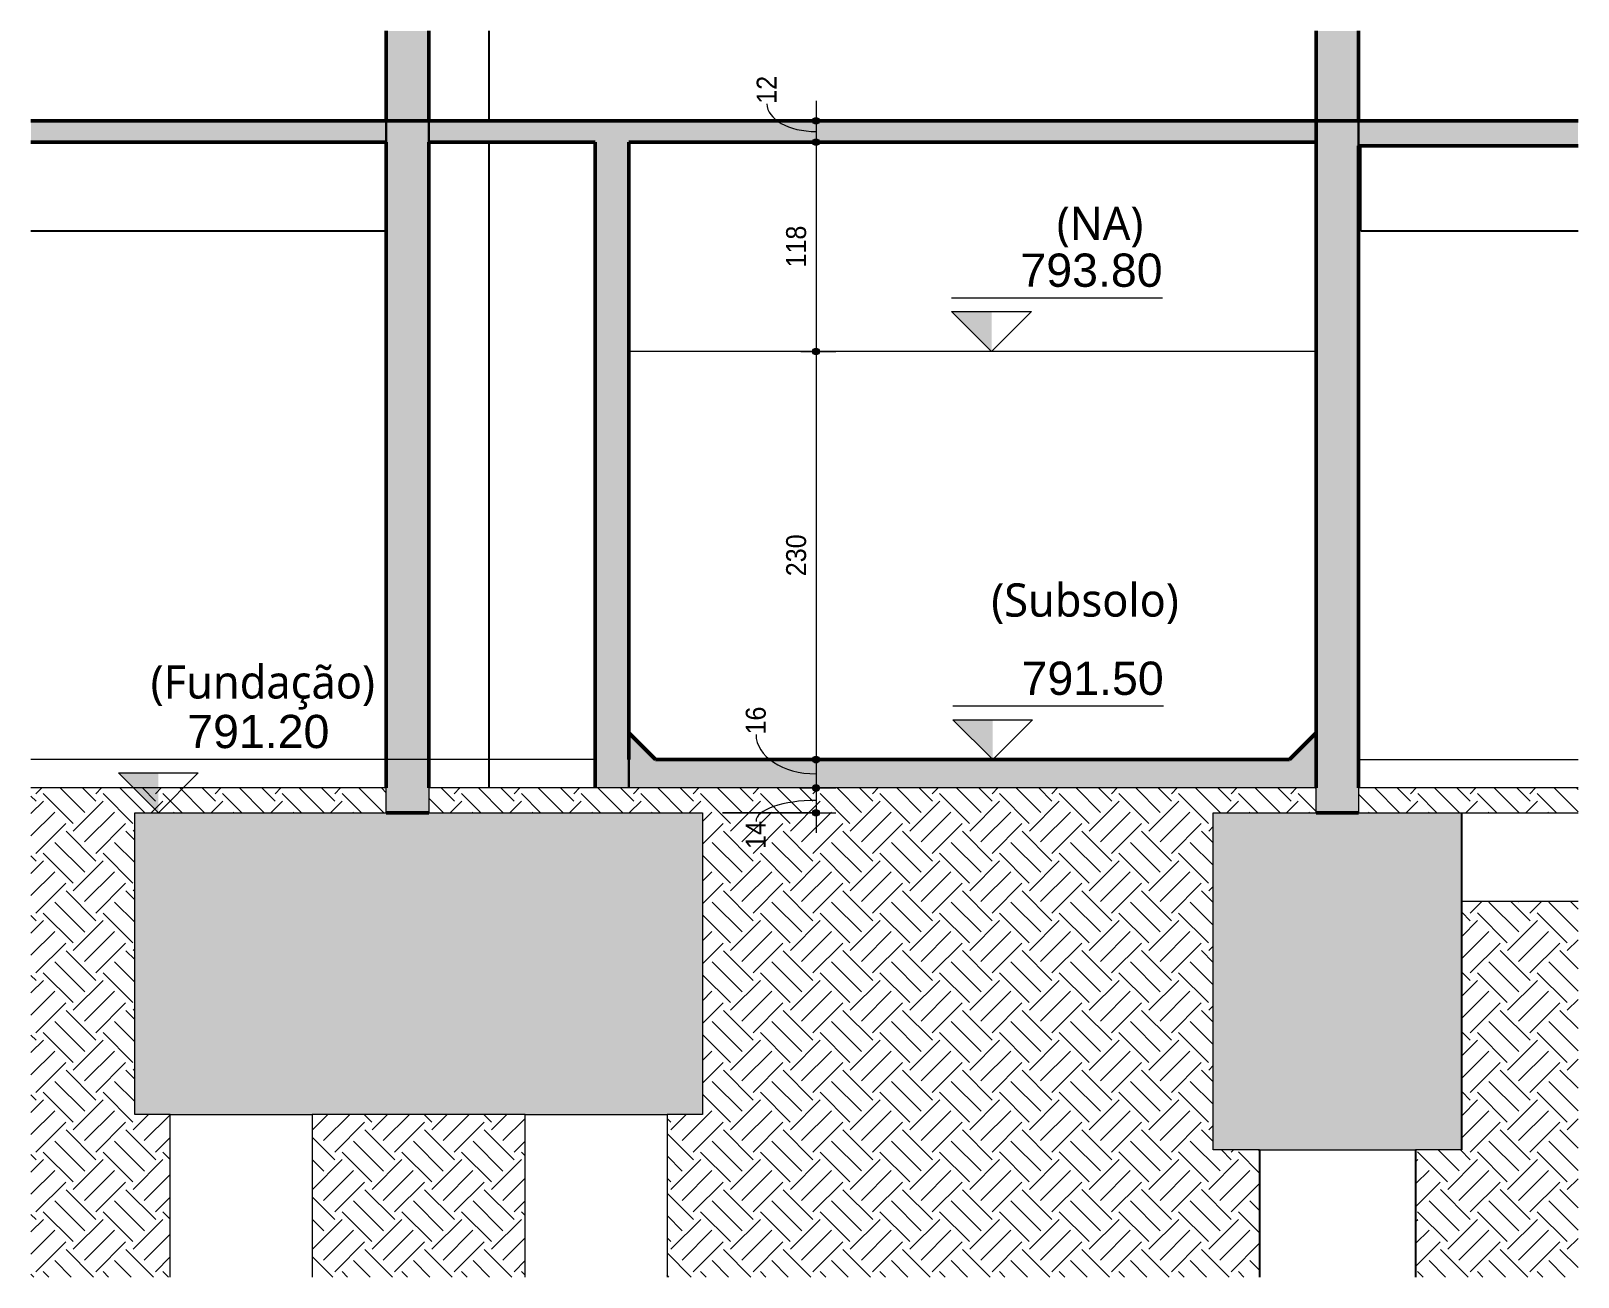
# Model space of a CAD drawing. Header units: centimetres. Extents: x -3523 to 38560, y -3196 to 88043.
# Drawn here: x 36299 to 37171, y 78858 to 79561 of the extents above; entities that cross this region are included whole.
import ezdxf

# ---------------------------------------------------------------- set-up
doc = ezdxf.new("R2010")
doc.units = ezdxf.units.CM
doc.linetypes.add('Overhead', pattern=[0.396875, 0.238125, -0.15875])
for name, color, linetype, lineweight in [('A-ANNO-DIMS', 7, 'Continuous', 9), ('A-ANNO-DIMS-75', 7, 'Continuous', 9), ('A-DETL-GENF', 7, 'Continuous', 18), ('A-DETL-THIN', 7, 'Continuous', 25), ('A-FLOR', 7, 'Continuous', 25), ('A-FLOR-MCUT', 7, 'Continuous', 50), ('A-FLOR-OVHD', 7, 'Overhead', 18), ('A-FLOR-PATT', 7, 'Continuous', 25), ('G-ANNO-DIMS', 7, 'Continuous', 9), ('G-ANNO-TEXT', 7, 'Continuous', 9), ('S-BEAM', 7, 'Continuous', 25), ('S-COLS', 7, 'Continuous', 25), ('S-FNDN', 7, 'Continuous', 25)]:
    doc.layers.add(name, color=color, linetype=linetype, lineweight=lineweight)
doc.layers.add('A-DETL', color=7, linetype='Continuous', lineweight=18, true_color=0x00a600)
doc.styles.add('Arial_1', font='arial.ttf', dxfattribs={"width": 0.9, "height": 11.25})
doc.styles.add('Arial_4', font='arial.ttf', dxfattribs={"height": 18.75})
doc.styles.add('Gadugi_2', font='gadugi.ttf', dxfattribs={"height": 18.75})
doc.dimstyles.new('PED_1_5mm_ESQ_2', dxfattribs={"dimscale": 30.48, "dimtxt": 11.477918, "dimasz": 0.492126, "dimexe": 0.369094, "dimexo": 0.369094, "dimgap": 0.073819, "dimtad": 1, "dimdec": 1, "dimrnd": 0.5, "dimdsep": 46, "dimtxsty": 'Arial_1', "dimblk1": 'DOTSMALL', "dimblk2": 'DOTSMALL', "dimsah": 1, "dimcen": 0.09, "dimdle": 0.369094, "dimazin": 0, "dimtfac": 1, "dimtdec": 4, "dimtix": 1, "dimtmove": 1, "dimatfit": 3, "dimfxl": 1, "dimtvp": 1, "dimtolj": 1, "dimtzin": 0, "dimarcsym": 2})
doc.dimstyles.new('PED_1_5mm_ESQ_5', dxfattribs={"dimscale": 30.48, "dimtxt": 11.477918, "dimasz": 0.492126, "dimexe": 0.369094, "dimexo": 0.369094, "dimgap": 0.073819, "dimtad": 1, "dimdec": 1, "dimrnd": 0.5, "dimdsep": 46, "dimtxsty": 'Arial_1', "dimblk1": 'DOTSMALL', "dimblk2": 'DOTSMALL', "dimsah": 1, "dimcen": 0.09, "dimdle": 0.369094, "dimazin": 0, "dimtfac": 1, "dimtdec": 4, "dimtix": 1, "dimtmove": 0, "dimatfit": 3, "dimfxl": 1, "dimtvp": 1, "dimtolj": 1, "dimtzin": 0, "dimarcsym": 2})
pattern_1 = [(45, (36571.477, 83273.002), (0, 33.67667), [23.813, -23.813]), (45, (36565.162, 83279.318), (0, 33.67525), [23.812, -23.812]), (45, (36558.846, 83285.633), (0, 33.67667), [23.813, -23.813]), (135, (36558.846, 83289.843), (-33.67596, -0.00071), [23.812, -23.812]), (135, (36565.162, 83296.158), (-33.67596, -0.00071), [23.813, -23.813]), (135, (36571.477, 83302.473), (-33.67596, -0.00071), [23.813, -23.813])]

# ---------------------------------------------------------------- blocks, each defined once
blk = doc.blocks.new('Elevações de ponto - SIMBOLO DE NÍVEL-CORTE-2219088-CT B 006 - CORTE D-D')
at = {"layer": 'G-ANNO-DIMS'}
blk.add_hatch(color=256, dxfattribs=at).paths.add_polyline_path([(-1059.23, 79402.5), (-1059.23, 79380), (-1081.73, 79402.5)], flags=0)
for p, q in [((-962.94, 79410.14), (-1081.73, 79410.14)), ((-1059.23, 79380), (-1081.73, 79402.5)), ((-1081.73, 79402.5), (-1036.73, 79402.5)), ((-1036.73, 79402.5), (-1059.23, 79380))]:
    blk.add_line(p, q, dxfattribs=at)
blk = doc.blocks.new('DIMBLOCK571-CT B 006 - CORTE D-D')
at = {"layer": 'A-ANNO-DIMS-75'}
h = blk.add_hatch(color=256, dxfattribs=at)
edge = h.paths.add_edge_path(flags=0)
edge.add_arc((36741.69, 79510), 1.88, 0, 360)
h = blk.add_hatch(color=256, dxfattribs=at)
edge = h.paths.add_edge_path(flags=0)
edge.add_arc((36741.69, 79498), 1.88, 0, 360)
for p, q in [((36741.69, 79521.25), (36741.69, 79498)), ((36733.09, 79510), (36752.94, 79510)), ((36741.69, 79510), (36733.09, 79510)), ((36733.09, 79498), (36752.94, 79498)), ((36741.69, 79498), (36733.09, 79498))]:
    blk.add_line(p, q, dxfattribs=at)
for centre in [(36741.69, 79510), (36741.69, 79498)]:
    blk.add_circle(centre, 1.88, dxfattribs=at)
blk.add_ellipse((36741.69, 79519.64), major_axis=(27.67, 0), ratio=0.565066, start_param=3.141593, end_param=4.712389, dxfattribs=at)
at = {"layer": 'A-ANNO-DIMS-75', "color": 0, "insert": (36708.24, 79519.64), "char_height": 11.25, "width": 18.6472, "attachment_point": 1, "rotation": 90, "line_spacing_factor": 0.941778, "style": 'Arial_1'}
blk.add_mtext('12', dxfattribs=at)
blk = doc.blocks.new('_DotSmall')
at = {"color": 0, "linetype": 'ByBlock', "const_width": 0.5}
blk.add_lwpolyline([(-0.0625, 0, 1), (0.0625, 0, 1)], format="xyb", close=True, dxfattribs=at)
blk = doc.blocks.new('DIMBLOCK572-CT B 006 - CORTE D-D')
at = {"layer": 'A-ANNO-DIMS-75'}
h = blk.add_hatch(color=256, dxfattribs=at)
edge = h.paths.add_edge_path(flags=0)
edge.add_arc((36741.69, 79498), 1.88, 0, 360)
h = blk.add_hatch(color=256, dxfattribs=at)
edge = h.paths.add_edge_path(flags=0)
edge.add_arc((36741.69, 79380), 1.88, 0, 360)
for p, q in [((36733.09, 79498), (36752.94, 79498)), ((36741.69, 79498), (36733.09, 79498)), ((36741.69, 79498), (36741.69, 79380)), ((36733.09, 79380), (36752.94, 79380)), ((36741.69, 79380), (36733.09, 79380))]:
    blk.add_line(p, q, dxfattribs=at)
for centre in [(36741.69, 79498), (36741.69, 79380)]:
    blk.add_circle(centre, 1.88, dxfattribs=at)
at = {"layer": 'A-ANNO-DIMS-75', "color": 0, "insert": (36724.83, 79427.35), "char_height": 11.25, "width": 27.9708, "attachment_point": 1, "rotation": 90, "line_spacing_factor": 0.941778, "style": 'Arial_1'}
blk.add_mtext('118', dxfattribs=at)
blk = doc.blocks.new('DIMBLOCK573-CT B 006 - CORTE D-D')
at = {"layer": 'A-ANNO-DIMS-75'}
h = blk.add_hatch(color=256, dxfattribs=at)
edge = h.paths.add_edge_path(flags=0)
edge.add_arc((36741.69, 79380), 1.88, 0, 360)
h = blk.add_hatch(color=256, dxfattribs=at)
edge = h.paths.add_edge_path(flags=0)
edge.add_arc((36741.69, 79150), 1.88, 0, 360)
for p, q in [((36733.09, 79380), (36752.94, 79380)), ((36741.69, 79380), (36733.09, 79380)), ((36741.69, 79380), (36741.69, 79150)), ((36733.09, 79150), (36752.94, 79150)), ((36741.69, 79150), (36733.09, 79150))]:
    blk.add_line(p, q, dxfattribs=at)
for centre in [(36741.69, 79380), (36741.69, 79150)]:
    blk.add_circle(centre, 1.88, dxfattribs=at)
at = {"layer": 'A-ANNO-DIMS-75', "color": 0, "insert": (36724.83, 79253.35), "char_height": 11.25, "width": 27.9708, "attachment_point": 1, "rotation": 90, "line_spacing_factor": 0.941778, "style": 'Arial_1'}
blk.add_mtext('230', dxfattribs=at)
blk = doc.blocks.new('DIMBLOCK574-CT B 006 - CORTE D-D')
at = {"layer": 'A-ANNO-DIMS-75'}
h = blk.add_hatch(color=256, dxfattribs=at)
edge = h.paths.add_edge_path(flags=0)
edge.add_arc((36741.69, 79150), 1.88, 0, 360)
h = blk.add_hatch(color=256, dxfattribs=at)
edge = h.paths.add_edge_path(flags=0)
edge.add_arc((36741.69, 79134), 1.88, 0, 360)
for p, q in [((36733.09, 79150), (36752.94, 79150)), ((36741.69, 79150), (36733.09, 79150)), ((36741.69, 79150), (36741.69, 79134)), ((36733.09, 79134), (36752.94, 79134)), ((36741.69, 79134), (36733.09, 79134))]:
    blk.add_line(p, q, dxfattribs=at)
for centre in [(36741.69, 79150), (36741.69, 79134)]:
    blk.add_circle(centre, 1.88, dxfattribs=at)
blk.add_ellipse((36741.69, 79164.14), major_axis=(33.82, 0), ratio=0.65475, start_param=3.141593, end_param=4.712389, dxfattribs=at)
at = {"layer": 'A-ANNO-DIMS-75', "color": 0, "insert": (36702.09, 79164.14), "char_height": 11.25, "width": 18.6472, "attachment_point": 1, "rotation": 90, "line_spacing_factor": 0.941778, "style": 'Arial_1'}
blk.add_mtext('16', dxfattribs=at)
blk = doc.blocks.new('DIMBLOCK575-CT B 006 - CORTE D-D')
at = {"layer": 'A-ANNO-DIMS-75'}
h = blk.add_hatch(color=256, dxfattribs=at)
edge = h.paths.add_edge_path(flags=0)
edge.add_arc((36741.69, 79134), 1.88, 0, 360)
h = blk.add_hatch(color=256, dxfattribs=at)
edge = h.paths.add_edge_path(flags=0)
edge.add_arc((36741.69, 79120), 1.88, 0, 360)
for p, q in [((36733.09, 79134), (36752.94, 79134)), ((36741.69, 79134), (36733.09, 79134)), ((36741.69, 79134), (36741.69, 79108.75)), ((36688.98, 79120), (36752.94, 79120)), ((36741.69, 79120), (36688.98, 79120))]:
    blk.add_line(p, q, dxfattribs=at)
for centre in [(36741.69, 79134), (36741.69, 79120)]:
    blk.add_circle(centre, 1.88, dxfattribs=at)
blk.add_ellipse((36741.69, 79115.18), major_axis=(33.82, 0), ratio=0.349522, start_param=1.570796, end_param=3.141593, dxfattribs=at)
at = {"layer": 'A-ANNO-DIMS-75', "color": 0, "insert": (36702.09, 79099.64), "char_height": 11.25, "width": 18.6472, "attachment_point": 1, "rotation": 90, "line_spacing_factor": 0.941778, "style": 'Arial_1'}
blk.add_mtext('14', dxfattribs=at)

msp = doc.modelspace()

# ---------------------------------------------------------------- hatches: boundary and pattern name
at = {"layer": 'A-DETL-GENF', "true_color": 0xe7ba89}
h = msp.add_hatch(dxfattribs=at)
h.set_pattern_fill('FP_5', color=31, style=0, pattern_type=2)
h.set_pattern_definition(pattern_1)
h.paths.add_polyline_path([(36299.242, 78858.346), (36377.731, 78858.346), (36377.731, 78950.001), (36357.731, 78950.001), (36357.731, 79120.001), (36499.476, 79120.001), (36499.476, 79134.001), (36299.242, 79134.001), (36299.242, 78859.402)], flags=0)
h = msp.add_hatch(dxfattribs=at)
h.set_pattern_fill('FP_5', color=31, style=0, pattern_type=2)
h.set_pattern_definition(pattern_1)
h.paths.add_polyline_path([(36765.009, 78858.346), (36991.609, 78858.346), (36991.609, 78930.001), (36965.476, 78930.001), (36965.476, 79120.001), (37023.476, 79120.001), (37023.476, 79134.001), (36523.476, 79134.001), (36523.476, 79120.001), (36677.731, 79120.001), (36677.731, 78950.001), (36657.731, 78950.001), (36657.731, 78858.346), (36735.195, 78858.346)], flags=0)
h = msp.add_hatch(dxfattribs=at)
h.set_pattern_fill('FP_5', color=31, style=0, pattern_type=2)
h.set_pattern_definition(pattern_1)
h.paths.add_polyline_path([(37105.476, 79120.001), (37171.149, 79120.001), (37171.149, 79134.001), (37047.476, 79134.001), (37047.476, 79120.001)], flags=0)
h = msp.add_hatch(dxfattribs=at)
h.set_pattern_fill('FP_5', color=31, style=0, pattern_type=2)
h.set_pattern_definition(pattern_1)
h.paths.add_polyline_path([(37105.476, 78858.346), (37171.149, 78858.346), (37171.149, 79070.001), (37105.609, 79070.001), (37105.609, 78930.001), (37079.609, 78929.999), (37079.609, 78858.346), (37086.979, 78858.346)], flags=0)
h = msp.add_hatch(dxfattribs=at)
h.set_pattern_fill('FP_5', color=31, style=0, pattern_type=2)
h.set_pattern_definition(pattern_1)
h.paths.add_polyline_path([(36517.219, 78858.346), (36577.731, 78858.346), (36577.731, 78950.001), (36457.731, 78950.001), (36457.731, 78858.346)], flags=0)
at = {"layer": 'A-FLOR', "true_color": 0xa6a6a6}
for points in [[(36499.476, 79498.004), (36499.476, 79510.004), (36299.242, 79510.004), (36299.242, 79498.004)], [(36523.476, 79498.004), (36617.226, 79498.004), (36617.226, 79510.004), (36523.476, 79510.004)], [(36636.226, 79498.004), (37023.476, 79498.004), (37023.476, 79510.004), (36636.226, 79510.004)], [(37171.149, 79496.004), (37171.149, 79510.004), (37047.476, 79510.004), (37047.476, 79496.004)], [(36735.195, 79134.001), (37023.476, 79134.001), (37023.476, 79150.001), (36636.226, 79150.001), (36636.226, 79134.001), (36677.731, 79134.001)]]:
    msp.add_hatch(color=253, dxfattribs=at).paths.add_polyline_path(points, flags=0)
at = {"layer": 'A-FLOR-PATT', "lineweight": 18, "true_color": 0xa6a6a6}
h = msp.add_hatch(color=253, dxfattribs=at)
h.paths.add_polyline_path([(37023.476, 79150.001), (37023.476, 79165.001), (37008.476, 79150.001)], flags=0)
h.paths.add_polyline_path([(36636.226, 79150.001), (36651.226, 79150.001), (36636.226, 79165.001)], flags=0)
at = {"layer": 'S-BEAM', "true_color": 0xa6a6a6}
msp.add_hatch(color=253, dxfattribs=at).paths.add_polyline_path([(36617.226, 79134.004), (36636.226, 79134.004), (36636.226, 79510.004), (36617.226, 79510.004), (36617.226, 79209.519)], flags=0)
at = {"layer": 'S-COLS', "true_color": 0xa6a6a6}
for points in [[(36523.476, 79510.004), (36523.476, 79560.691), (36499.476, 79560.691), (36499.476, 79510.004)], [(37023.476, 79510.004), (37047.476, 79510.004), (37047.476, 79560.691), (37023.476, 79560.691), (37023.476, 79510.005)], [(36499.476, 79120.001), (36523.476, 79120.001), (36523.476, 79510.004), (36499.476, 79510.004), (36499.476, 79134.001)], [(37047.476, 79120.001), (37047.476, 79510.004), (37023.476, 79510.004), (37023.476, 79120.001)]]:
    msp.add_hatch(color=253, dxfattribs=at).paths.add_polyline_path(points, flags=0)
at = {"layer": 'S-FNDN', "true_color": 0xa6a6a6}
for points in [[(36517.219, 78950.001), (36677.731, 78950.001), (36677.731, 79120.001), (36357.731, 79120.001), (36357.731, 78950.001), (36499.476, 78950.001)], [(37079.609, 78930.001), (37105.476, 78930.001), (37105.476, 79120.001), (36965.476, 79120.001), (36965.476, 78930.001), (36991.609, 78930.001)]]:
    msp.add_hatch(color=253, dxfattribs=at).paths.add_polyline_path(points, flags=0)

# ---------------------------------------------------------------- linework, layer by layer
at = {"layer": 'A-DETL', "color": 7}
for p, q in [((36499.476, 79134.001), (36299.242, 79134.001)), ((36499.476, 79120.001), (36499.476, 79134.001)), ((36523.476, 79134.001), (36523.476, 79120.001)), ((37023.476, 79134.001), (36523.476, 79134.001)), ((37023.476, 79120.001), (37023.476, 79134.001)), ((37171.149, 79134.001), (37047.476, 79134.001)), ((37047.476, 79134.001), (37047.476, 79120.001)), ((36357.731, 78950.001), (36357.731, 79120.001)), ((36357.731, 79120.001), (36499.476, 79120.001)), ((36523.476, 79120.001), (36677.731, 79120.001)), ((36677.731, 79120.001), (36677.731, 78950.001)), ((36965.476, 78930.001), (36965.476, 79120.001)), ((36965.476, 79120.001), (37023.476, 79120.001)), ((37047.476, 79120.001), (37171.149, 79120.001)), ((37171.149, 79070.001), (37105.609, 79070.001)), ((37105.609, 79070.001), (37105.609, 78930.001)), ((36377.731, 78950.001), (36357.731, 78950.001)), ((36377.731, 78858.346), (36377.731, 78950.001)), ((36577.731, 78950.001), (36457.731, 78950.001)), ((36457.731, 78950.001), (36457.731, 78858.346)), ((36577.731, 78858.346), (36577.731, 78950.001)), ((36677.731, 78950.001), (36657.731, 78950.001)), ((36657.731, 78950.001), (36657.731, 78858.346)), ((36991.609, 78930.001), (36965.476, 78930.001)), ((36991.609, 78858.346), (36991.609, 78930.001)), ((37105.609, 78930.001), (37079.609, 78930.001)), ((37079.609, 78930.001), (37079.609, 78858.346))]:
    msp.add_line(p, q, dxfattribs=at)
at = {"layer": 'A-DETL-THIN'}
for p, q in [((36991.609, 78930.001), (36991.609, 78858.346)), ((37079.609, 78930.001), (37079.609, 78858.346))]:
    msp.add_line(p, q, dxfattribs=at)
at = {"layer": 'A-FLOR', "lineweight": 50}
for p, q in [((36499.476, 79510.004), (36299.242, 79510.004)), ((36617.226, 79510.004), (36523.476, 79510.004)), ((37023.476, 79510.004), (36636.226, 79510.004)), ((37023.476, 79498.004), (37023.476, 79510.004)), ((37171.149, 79510.004), (37047.476, 79510.004)), ((36299.242, 79498.004), (36499.476, 79498.004)), ((36523.476, 79498.004), (36617.226, 79498.004)), ((36636.226, 79498.004), (37023.476, 79498.004)), ((37047.476, 79496.004), (37171.149, 79496.004)), ((37008.476, 79150.001), (36651.226, 79150.001)), ((37023.476, 79134.001), (37023.476, 79150.001))]:
    msp.add_line(p, q, dxfattribs=at)
at = {"layer": 'A-FLOR'}
for p, q in [((36499.476, 79498.004), (36499.476, 79510.004)), ((36523.476, 79510.004), (36523.476, 79498.004)), ((37047.476, 79510.004), (37047.476, 79496.004)), ((36636.226, 79150.001), (36636.226, 79134.001))]:
    msp.add_line(p, q, dxfattribs=at)
at = {"layer": 'A-FLOR-MCUT'}
for p, q in [((36651.226, 79150.001), (36636.226, 79165.001)), ((36636.226, 79165.001), (36636.226, 79150.001)), ((37023.476, 79165.001), (37008.476, 79150.001)), ((37023.476, 79150.001), (37023.476, 79165.001))]:
    msp.add_line(p, q, dxfattribs=at)
at = {"layer": 'A-FLOR-OVHD'}
for p, q in [((37023.476, 79380.001), (36636.226, 79380.001)), ((36617.226, 79150.001), (36299.242, 79150.001)), ((37047.476, 79150.001), (37171.149, 79150.001))]:
    msp.add_line(p, q, dxfattribs=at)
at = {"layer": 'S-BEAM', "lineweight": 50}
for p, q in [((36636.226, 79510.004), (36617.226, 79510.004)), ((36617.226, 79498.004), (36617.226, 79134.004)), ((36636.226, 79150.001), (36636.226, 79498.004))]:
    msp.add_line(p, q, dxfattribs=at)
at = {"layer": 'S-BEAM'}
for p, q in [((37048.746, 79448.004), (37048.746, 79496.004)), ((36299.242, 79448.004), (36499.476, 79448.004)), ((37048.746, 79448.004), (37171.149, 79448.004)), ((36636.226, 79134.004), (36636.226, 79150.001)), ((37105.609, 79070.001), (37105.609, 79120.001))]:
    msp.add_line(p, q, dxfattribs=at)
at = {"layer": 'S-COLS', "lineweight": 50}
for p, q in [((36499.476, 79560.691), (36499.476, 79510.004)), ((36523.476, 79510.004), (36523.476, 79560.691)), ((37023.476, 79560.691), (37023.476, 79510.004)), ((37047.476, 79510.004), (37047.476, 79560.691)), ((36523.476, 79510.004), (36499.476, 79510.004)), ((36499.476, 79510.004), (36523.476, 79510.004)), ((37047.476, 79510.004), (37023.476, 79510.004)), ((37023.476, 79510.004), (37023.476, 79134.001)), ((37023.476, 79510.004), (37047.476, 79510.004)), ((36499.476, 79498.004), (36499.476, 79134.001)), ((36523.476, 79134.001), (36523.476, 79498.004)), ((37047.476, 79134.001), (37047.476, 79496.004)), ((36499.476, 79120.001), (36523.476, 79120.001)), ((37023.476, 79120.001), (37047.476, 79120.001))]:
    msp.add_line(p, q, dxfattribs=at)
at = {"layer": 'S-COLS'}
for p, q in [((36557.226, 79560.691), (36557.226, 79510.004)), ((36499.476, 79510.004), (36499.476, 79498.004)), ((36523.476, 79498.004), (36523.476, 79510.004)), ((37047.476, 79496.004), (37047.476, 79510.004)), ((36557.226, 79498.004), (36557.226, 79134.001))]:
    msp.add_line(p, q, dxfattribs=at)
at = {"layer": 'S-FNDN', "lineweight": 18}
for p, q in [((36523.476, 79120.001), (36499.476, 79120.001)), ((37047.476, 79120.001), (37023.476, 79120.001)), ((37105.476, 78930.001), (37105.476, 79120.001)), ((36377.731, 78950.001), (36457.731, 78950.001)), ((36577.731, 78950.001), (36657.731, 78950.001)), ((36991.609, 78930.001), (37079.609, 78930.001))]:
    msp.add_line(p, q, dxfattribs=at)

# ---------------------------------------------------------------- block references
at = {"layer": 'G-ANNO-DIMS'}
for p in [(37899.841, 0), (37900.5, -230), (37430.292, -260)]:
    msp.add_blockref('Elevações de ponto - SIMBOLO DE NÍVEL-CORTE-2219088-CT B 006 - CORTE D-D', p, dxfattribs=at)

# ---------------------------------------------------------------- texts
at = {"layer": 'G-ANNO-DIMS', "char_height": 18.75, "width": 95.95461, "attachment_point": 1, "line_spacing_factor": 0.941778, "style": 'Arial_4'}
for s, insert in [('793.80', (36856.88, 79435.226)), ('791.50', (36857.54, 79205.226)), ('791.20', (36387.331, 79175.226))]:
    msp.add_mtext(s, dxfattribs=dict(at, insert=insert))
at = {"layer": 'G-ANNO-TEXT', "char_height": 18.75, "attachment_point": 1, "style": 'Gadugi_2'}
for s, insert, width in [('(NA)', (36877.374, 79461.643), 63.73416), ('(Subsolo)', (36840.449, 79249.325), 131.07591), ('(Fundação)', (36366.698, 79203.169), 155.12653)]:
    msp.add_mtext(s, dxfattribs=dict(at, insert=insert, width=width))

# ---------------------------------------------------------------- dimensions: what is measured, and where the dimension line sits
at = {"layer": 'A-ANNO-DIMS'}
for base, p1, p2, override, picture, middle in [((36741.689, 79498.004), (36744.341, 79510.004), (36744.341, 79498.004), {"dimpost": '<>', "dimfxl": 12}, 'DIMBLOCK571-CT B 006 - CORTE D-D', (36715.744, 79528.963)), ((36741.689, 79134.001), (36744.341, 79150.001), (36744.341, 79134.001), {"dimpost": '<>', "dimfxl": 16}, 'DIMBLOCK574-CT B 006 - CORTE D-D', (36709.594, 79173.468)), ((36741.689, 79120.001), (36744.341, 79134.001), (36677.731, 79120.001), {"dimpost": '<>', "dimfxl": 68.064812}, 'DIMBLOCK575-CT B 006 - CORTE D-D', (36709.594, 79108.965))]:
    dim = msp.add_linear_dim(base=base, p1=p1, p2=p2, angle=90, dimstyle='PED_1_5mm_ESQ_2', override=override, dxfattribs=at)
    dim.commit()
    dim.dimension.update_dxf_attribs({"geometry": picture, "text_midpoint": middle, "dimtype": 160, "text_rotation": 90})
for base, p1, p2, override, picture, middle in [((36741.689, 79380.001), (36744.341, 79498.004), (36744.341, 79380.001), {"dimpost": '<>', "dimfxl": 118.003}, 'DIMBLOCK572-CT B 006 - CORTE D-D', (36733.695, 79439.003)), ((36741.689, 79150.001), (36744.341, 79380.001), (36744.341, 79150.001), {"dimpost": '<>', "dimfxl": 230}, 'DIMBLOCK573-CT B 006 - CORTE D-D', (36733.691, 79265.001))]:
    dim = msp.add_linear_dim(base=base, p1=p1, p2=p2, angle=90, dimstyle='PED_1_5mm_ESQ_5', override=override, dxfattribs=at)
    dim.commit()
    dim.dimension.update_dxf_attribs({"geometry": picture, "text_midpoint": middle})

doc.saveas('drawing.dxf')
